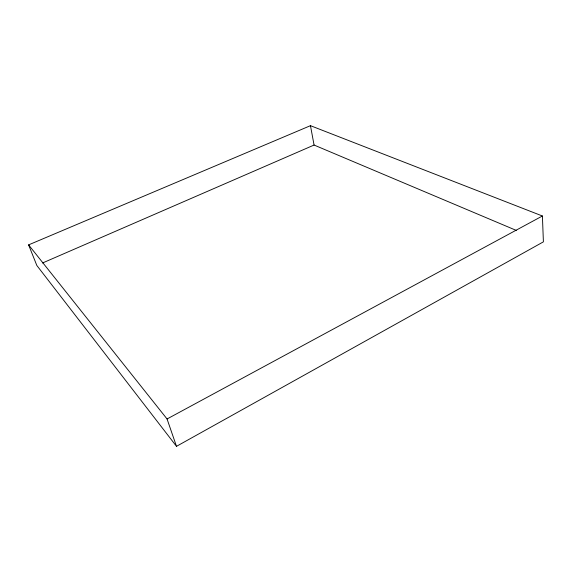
<?xml version="1.0" encoding="UTF-8"?>
<svg xmlns="http://www.w3.org/2000/svg" width="572" height="572" viewBox="0 0 572 572"><rect width="100%" height="100%" fill="white"/><g stroke="black" fill="none" stroke-linecap="round" stroke-linejoin="round"><path stroke-width="0.86" d="M176.491 446.332L543.4 241.849L542.406 215.994L310.46 125.668L28.6 244.88L36.83 265.465L176.491 446.332L167.06 418.976L28.6 244.88M167.06 418.976L542.406 215.994M42.557 262.977L314.071 145.045L516.273 230.402M310.46 125.668L314.071 145.045"/></g></svg>
